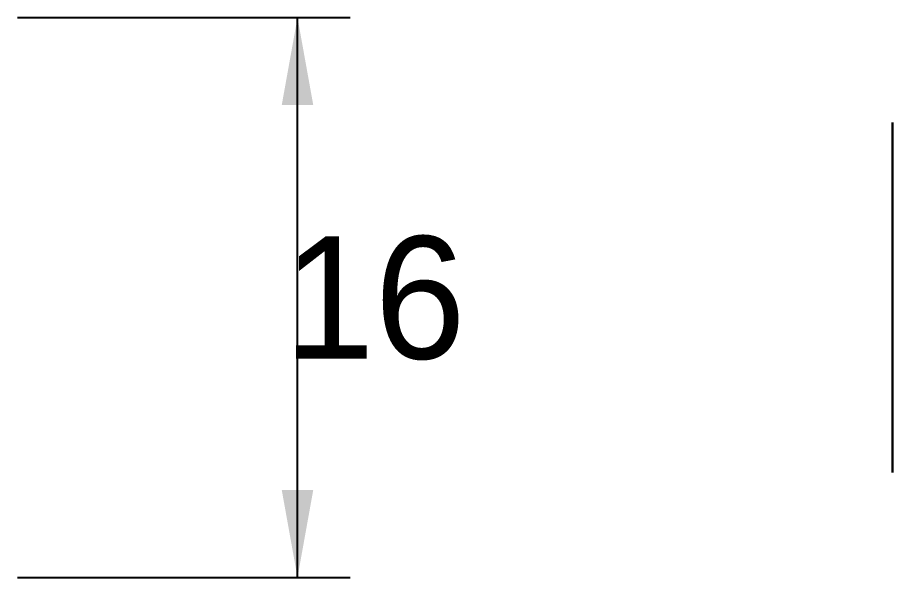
# Model space of a CAD drawing. Extents: x 0 to 297, y 0 to 210.
# Drawn here: x 112.04 to 137.04, y 136.72 to 152.72 of the extents above; entities that cross this region are included whole.
import ezdxf
from ezdxf.enums import TextEntityAlignment as Align

# ---------------------------------------------------------------- set-up
doc = ezdxf.new("R2010")
doc.units = 0
doc.layers.add('COTAS', color=7, linetype='CONTINUOUS')
doc.layers.add('VISIBLE', color=7, linetype='CONTINUOUS')

msp = doc.modelspace()

# ---------------------------------------------------------------- linework, layer by layer
at = {"layer": 'COTAS'}
for p, q in [((112.0442, 152.7206), (121.5442, 152.7206)), ((120.0442, 136.7206), (120.0442, 152.7206)), ((112.0442, 136.7206), (121.5442, 136.7206))]:
    msp.add_line(p, q, dxfattribs=at)
for points in [[(120.0442, 152.7206), (120.4942, 150.2206), (119.5942, 150.2206)], [(120.0442, 136.7206), (120.4942, 139.2206), (119.5942, 139.2206)]]:
    msp.add_solid(points, dxfattribs=at)
at = {"layer": 'VISIBLE'}
for p, q in [((137.0442, 149.6778), (137.0442, 149.7206)), ((137.0442, 149.7206), (137.0442, 149.6778)), ((137.0442, 149.5502), (137.0442, 149.6778)), ((137.0442, 149.6778), (137.0442, 149.5502)), ((137.0442, 149.34), (137.0442, 149.5502)), ((137.0442, 149.5502), (137.0442, 149.34)), ((137.0442, 149.0507), (137.0442, 149.34)), ((137.0442, 149.34), (137.0442, 149.0507)), ((137.0442, 148.6873), (137.0442, 149.0507)), ((137.0442, 149.0507), (137.0442, 148.6873)), ((137.0442, 148.2561), (137.0442, 148.6873)), ((137.0442, 148.6873), (137.0442, 148.2561)), ((137.0442, 147.7644), (137.0442, 148.2561)), ((137.0442, 148.2561), (137.0442, 147.7644)), ((137.0442, 147.2206), (137.0442, 147.7644)), ((137.0442, 147.7644), (137.0442, 147.2206)), ((137.0442, 146.634), (137.0442, 147.2206)), ((137.0442, 147.2206), (137.0442, 146.634)), ((137.0442, 146.0147), (137.0442, 146.634)), ((137.0442, 146.634), (137.0442, 146.0147)), ((137.0442, 145.3732), (137.0442, 146.0147)), ((137.0442, 146.0147), (137.0442, 145.3732)), ((137.0442, 144.7206), (137.0442, 145.3732)), ((137.0442, 145.3732), (137.0442, 144.7206)), ((137.0442, 144.0679), (137.0442, 144.7206)), ((137.0442, 144.7206), (137.0442, 144.0679)), ((137.0442, 143.4265), (137.0442, 144.0679)), ((137.0442, 144.0679), (137.0442, 143.4265)), ((137.0442, 142.8072), (137.0442, 143.4265)), ((137.0442, 143.4265), (137.0442, 142.8072)), ((137.0442, 142.2206), (137.0442, 142.8072)), ((137.0442, 142.8072), (137.0442, 142.2206)), ((137.0442, 141.6768), (137.0442, 142.2206)), ((137.0442, 142.2206), (137.0442, 141.6768)), ((137.0442, 141.185), (137.0442, 141.6768)), ((137.0442, 141.6768), (137.0442, 141.185)), ((137.0442, 140.7538), (137.0442, 141.185)), ((137.0442, 141.185), (137.0442, 140.7538)), ((137.0442, 140.3905), (137.0442, 140.7538)), ((137.0442, 140.7538), (137.0442, 140.3905)), ((137.0442, 140.1012), (137.0442, 140.3905)), ((137.0442, 140.3905), (137.0442, 140.1012)), ((137.0442, 139.8909), (137.0442, 140.1012)), ((137.0442, 140.1012), (137.0442, 139.8909)), ((137.0442, 139.7634), (137.0442, 139.8909)), ((137.0442, 139.8909), (137.0442, 139.7634)), ((137.0442, 139.7206), (137.0442, 139.7634)), ((137.0442, 139.7634), (137.0442, 139.7206))]:
    msp.add_line(p, q, dxfattribs=at)

# ---------------------------------------------------------------- texts
at = {"layer": 'COTAS'}
msp.add_text('16', height=3.5, dxfattribs=at).set_placement((122.2442, 144.7206), align=Align.MIDDLE_CENTER)

doc.saveas('drawing.dxf')
